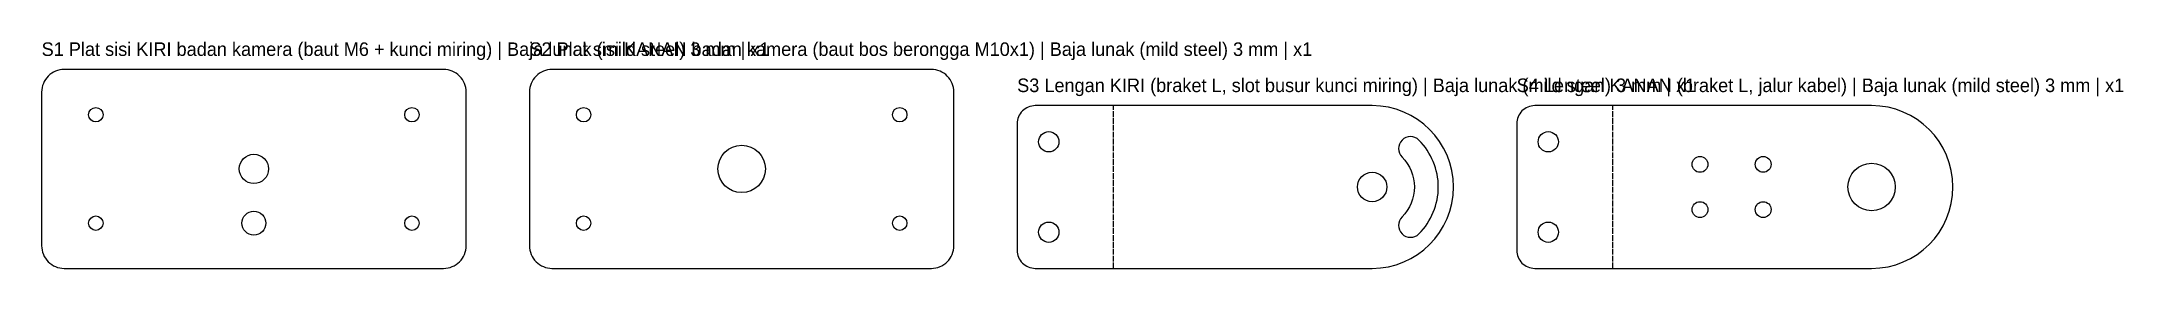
# Model space of a CAD drawing. Header units: millimetres. Extents: x 0 to 461, y 0 to 50.
import ezdxf

# ---------------------------------------------------------------- set-up
doc = ezdxf.new("R2010")
doc.units = ezdxf.units.MM
doc.linetypes.add('DASHED', pattern=[1.524, 1.27, -0.254])
for name, color, linetype in [('BEND', 5, 'DASHED'), ('CUT', 7, 'Continuous'), ('LABEL', 8, 'Continuous')]:
    doc.layers.add(name, color=color, linetype=linetype)

msp = doc.modelspace()

# ---------------------------------------------------------------- linework, layer by layer
at = {"layer": 'BEND', "linetype": 'DASHED'}
for p, q in [((237.3, 0), (237.3, 36)), ((347.9, 0), (347.9, 36))]:
    msp.add_line(p, q, dxfattribs=at)
at = {"layer": 'CUT'}
for points in [[(5, 0), (89, 0, 0.414214), (94, 5), (94, 39, 0.414214), (89, 44), (5, 44, 0.414214), (0, 39), (0, 5, 0.414214)], [(113, 0), (197, 0, 0.414214), (202, 5), (202, 39, 0.414214), (197, 44), (113, 44, 0.414214), (108, 39), (108, 5, 0.414214)], [(220, 0), (294.6, 0, 1), (294.6, 36), (220, 36, 0.414214), (216, 32), (216, 4, 0.414214)], [(330.6, 0), (405.19, 0, 1), (405.19, 36), (330.6, 36, 0.414214), (326.6, 32), (326.6, 4, 0.414214)], [(304.96, 7.64, 0.414214), (304.96, 28.36, 1), (301.21, 24.61, -0.414214), (301.21, 11.39, 1)]]:
    msp.add_lwpolyline(points, format="xyb", close=True, dxfattribs=at)
for centre, radius in [((12, 34), 1.6), ((82, 34), 1.6), ((120, 34), 1.6), ((190, 34), 1.6), ((223, 28), 2.25), ((333.6, 28), 2.25), ((47, 22), 3.25), ((155, 22), 5.25), ((367.19, 23), 1.75), ((381.19, 23), 1.75), ((405.19, 18), 5.25), ((294.6, 18), 3.25), ((367.19, 13), 1.75), ((381.19, 13), 1.75), ((12, 10), 1.6), ((47, 10), 2.65), ((82, 10), 1.6), ((120, 10), 1.6), ((190, 10), 1.6), ((223, 8), 2.25), ((333.6, 8), 2.25)]:
    msp.add_circle(centre, radius, dxfattribs=at)

# ---------------------------------------------------------------- texts
at = {"layer": 'LABEL'}
for s, p in [('S1 Plat sisi KIRI badan kamera (baut M6 + kunci miring) | Baja lunak (mild steel) 3 mm | x1', (0, 47)), ('S2 Plat sisi KANAN badan kamera (baut bos berongga M10x1) | Baja lunak (mild steel) 3 mm | x1', (108, 47)), ('S3 Lengan KIRI (braket L, slot busur kunci miring) | Baja lunak (mild steel) 3 mm | x1', (216, 39)), ('S4 Lengan KANAN (braket L, jalur kabel) | Baja lunak (mild steel) 3 mm | x1', (326.6, 39))]:
    msp.add_text(s, height=3, dxfattribs=at).set_placement(p)

doc.saveas('drawing.dxf')
